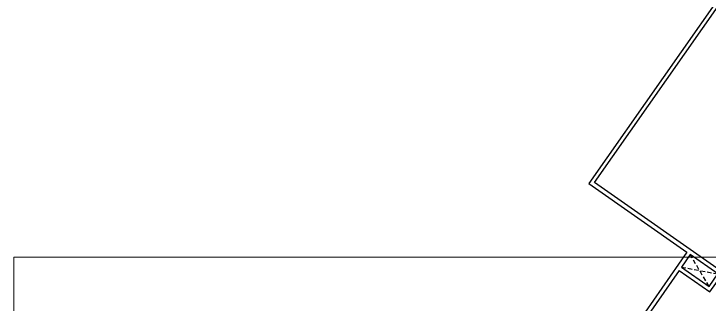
# Model space of a CAD drawing. Header units: millimetres. Extents: x 897770 to 1185420, y -692043 to -233237.
# Drawn here: x 898093 to 937830, y -489742 to -473146 of the extents above; entities that cross this region are included whole.
import ezdxf
from ezdxf.enums import TextEntityAlignment as Align

# ---------------------------------------------------------------- set-up
doc = ezdxf.new("R2010")
doc.units = ezdxf.units.MM
doc.header["$MEASUREMENT"] = 0
doc.linetypes.add('HIDDEN', pattern=[0.375, 0.25, -0.125])
doc.layers.add('A-Anno Tags', color=6, linetype='Continuous')
doc.layers.add('A-Elevation', color=4, linetype='Continuous')
for name, color, linetype, lineweight in [('A-Detail Lines', 8, 'Continuous', 25), ('Ann_TitleBlock 2', 5, 'Continuous', 25), ('Anno_Tittleblock', 5, 'Continuous', 13)]:
    doc.layers.add(name, color=color, linetype=linetype, lineweight=lineweight)
doc.styles.add('TITLE', font='swissel.ttf', dxfattribs={"height": 4.3})

# ---------------------------------------------------------------- blocks, each defined once
blk = doc.blocks.new('lecture roof plan')
at = {"layer": 'A-Detail Lines', "linetype": 'HIDDEN', "ltscale": 1000}
for points in [[(591063.9, -432142.2), (592988.9, -431272.2)], [(592988.9, -432142.2), (591068.9, -431272.2)]]:
    blk.add_lwpolyline(points, dxfattribs=at)
at = {"layer": 'A-Elevation'}
for points in [[(598018.9, -439202.2), (601248.9, -439202.2), (601248.9, -412982.2), (585896.5, -412982.2), (585896.5, -416442.2), (583988.9, -416442.2), (583988.9, -431272.2), (590838.9, -431272.2), (590838.9, -435442.2)], [(591068.9, -432372.2), (593218.9, -432372.2), (593218.9, -431042.2), (584218.9, -431042.2), (584218.9, -416672.2), (586841.3, -416672), (586841.3, -413212), (601018.9, -413212.2), (601018.9, -438972.2), (598018.9, -438972.2)], [(591068.9, -432372.2), (591068.9, -435442.2)]]:
    blk.add_lwpolyline(points, dxfattribs=at)
blk.add_lwpolyline([(592988.9, -432142.2), (592988.9, -431272.2), (591068.9, -431272.2), (591068.9, -432142.2)], close=True, dxfattribs=at)
blk = doc.blocks.new('IIITD WD A1- L Format Library')
at = {"layer": 'Anno_Tittleblock', "color": 5}
blk.add_lwpolyline([(0, -7.57), (775, -7.57), (775, 573.91), (0, 573.91)], close=True, dxfattribs=at)
at = {"style": 'TITLE'}
for tag, p, height in [('PROJECT NAME 1', (779.17, 137.4), 2.98), ('PROJECT NAME 2', (779.17, 132.23), 2.98), ('PROJECT_NAME_3', (779.17, 127.37), 2.98), ('1:100@A1', (818.06, 91.92), 2.25), ('A-2.03', (844.81, 84.28), 4), ('03.04.11', (821.96, 84.64), 2.25), ('A', (858.85, 75.94), 3.66), ('AC', (827.5, 76.14), 2.25)]:
    blk.add_attdef(tag, p, '', height=height, dxfattribs=at)
for p in [(780.3, 113.01), (780.3, 106.37)]:
    blk.add_attdef('FIRST FLOOR PLAN', text='', height=3.39, dxfattribs=at).set_placement(p, align=Align.TOP_LEFT)

msp = doc.modelspace()

# ---------------------------------------------------------------- block references
at = {"layer": 'A-Anno Tags', "rotation": 324.9999694210782}
msp.add_blockref('lecture roof plan', (699943.9, 205388.8, 0), dxfattribs=at)
at = {"layer": 'Ann_TitleBlock 2', "xscale": 95.87942333735619, "yscale": 95.87942333735619, "zscale": 95.87942333735619}
msp.add_blockref('IIITD WD A1- L Format Library', (898093.1, -542092.6), dxfattribs=at)

doc.saveas('drawing.dxf')
